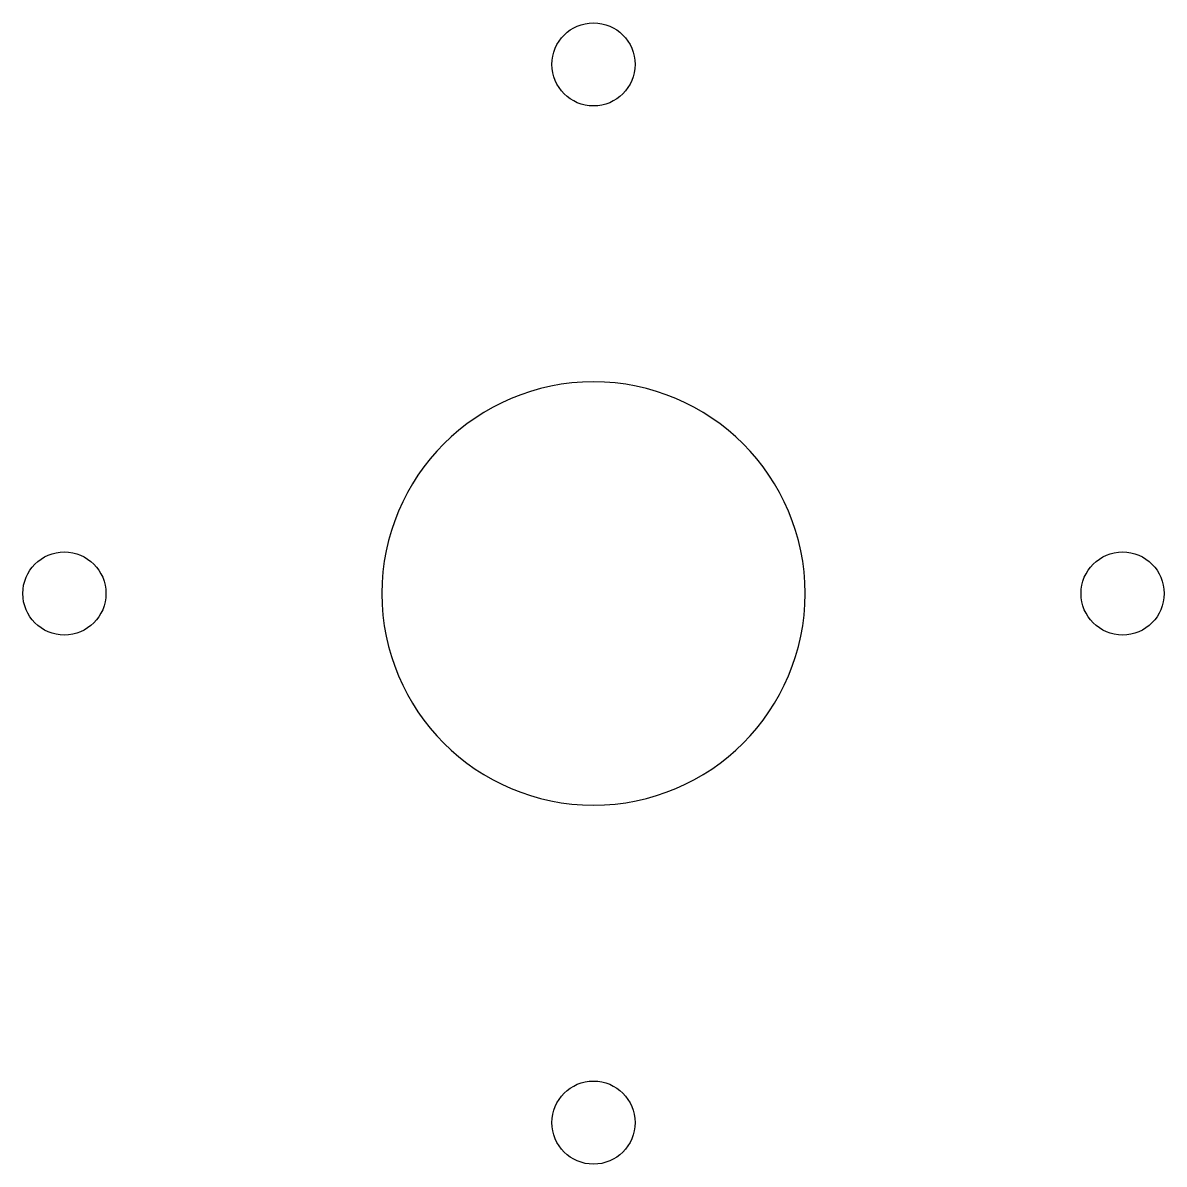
# Model space of a CAD drawing. Header units: millimetres. Extents: x -36 to 155, y -430 to -234.
# Drawn here: x 117.2 to 154.95, y -429.62 to -391.87 of the extents above.
import ezdxf

# ---------------------------------------------------------------- set-up
doc = ezdxf.new("R2010")
doc.units = ezdxf.units.MM
doc.header["$LTSCALE"] = 25.4
doc.layers.add('L_Piece', color=7, linetype='Continuous')

msp = doc.modelspace()

# ---------------------------------------------------------------- linework, layer by layer
at = {"layer": 'L_Piece'}
for centre in [(136.071, -393.243, -15.531), (118.571, -410.743, -15.531), (153.571, -410.743, -15.531), (136.071, -428.243, -15.531)]:
    msp.add_circle(centre, 1.375, dxfattribs=at)
at = {"layer": 'L_Piece', "extrusion": (-8.0907e-30, -9.90824e-46, -1)}
msp.add_circle((-136.071, -410.743, 15.531), 7, dxfattribs=at)

doc.saveas('drawing.dxf')
